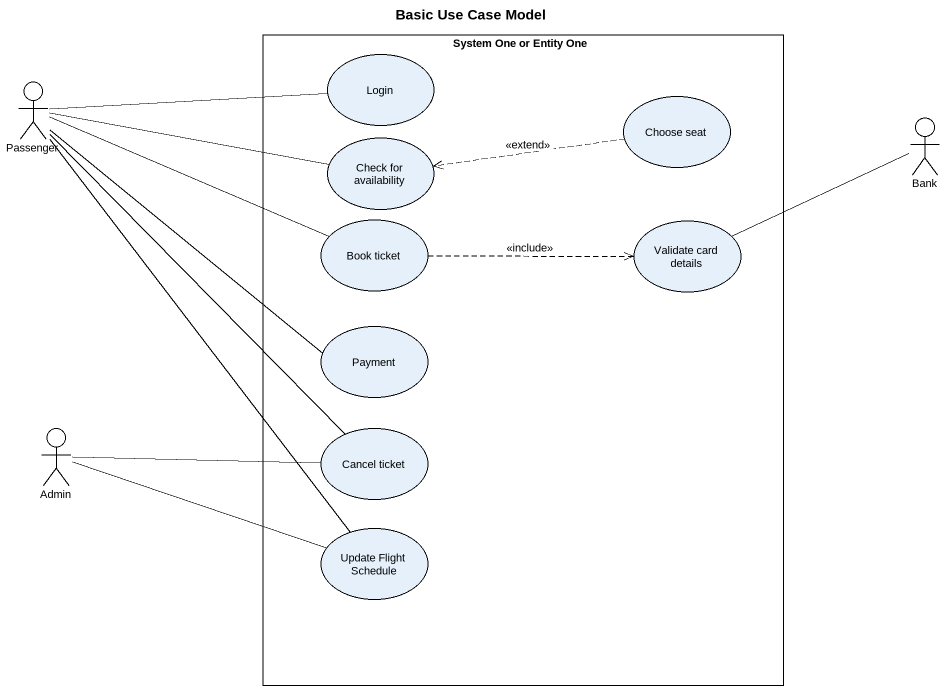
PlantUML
@startuml
title Basic Use Case Model
rectangle "System One or Entity One" as System_One_or_Entity_One {
  usecase Login
  usecase "Choose seat" as Choose_seat
  usecase "Check for availability" as Check_for_availability
  usecase "Book ticket" as Book_ticket
  usecase "Validate card details" as Validate_card_details
  usecase Payment
  usecase "Cancel ticket" as Cancel_ticket
  usecase "Update Flight Schedule" as Update_Flight_Schedule
}
actor Passenger
actor Bank
actor Admin
Passenger -right- Login
Passenger -right- Check_for_availability
Passenger -right- Book_ticket
Passenger -- Payment
Passenger -- Cancel_ticket
Passenger -- Update_Flight_Schedule
Choose_seat .left.> Check_for_availability : <<extend>>
Book_ticket .right.> Validate_card_details : <<include>>
Validate_card_details -right- Bank
Admin -right- Cancel_ticket
Admin -right- Update_Flight_Schedule
@enduml
